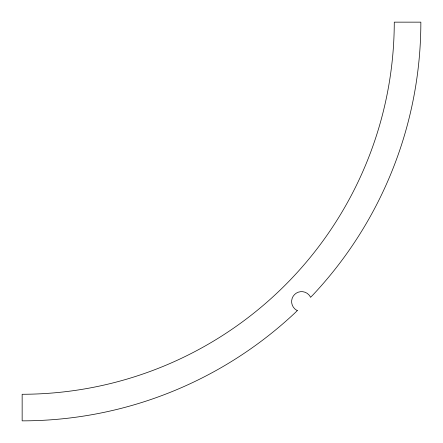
<?xml version="1.0" encoding="UTF-8"?>
<svg xmlns="http://www.w3.org/2000/svg" width="443" height="443" viewBox="0 0 443 443"><rect width="100%" height="100%" fill="white"/><g stroke="black" fill="none" stroke-linecap="round" stroke-linejoin="round"><path stroke-width="0.66" d="M297.342 310.526L295.077 312.791A398.7 398.7 0 0 1 22.15 420.85L22.15 394.27A372.557 372.557 0 0 0 394.27 22.15L420.85 22.15A398.7 398.7 0 0 1 312.791 295.077L310.526 297.342L310.216 296.6A9.967 9.967 0 0 0 294.54 294.54A9.967 9.967 0 0 0 296.6 310.216L297.342 310.526"/></g></svg>
